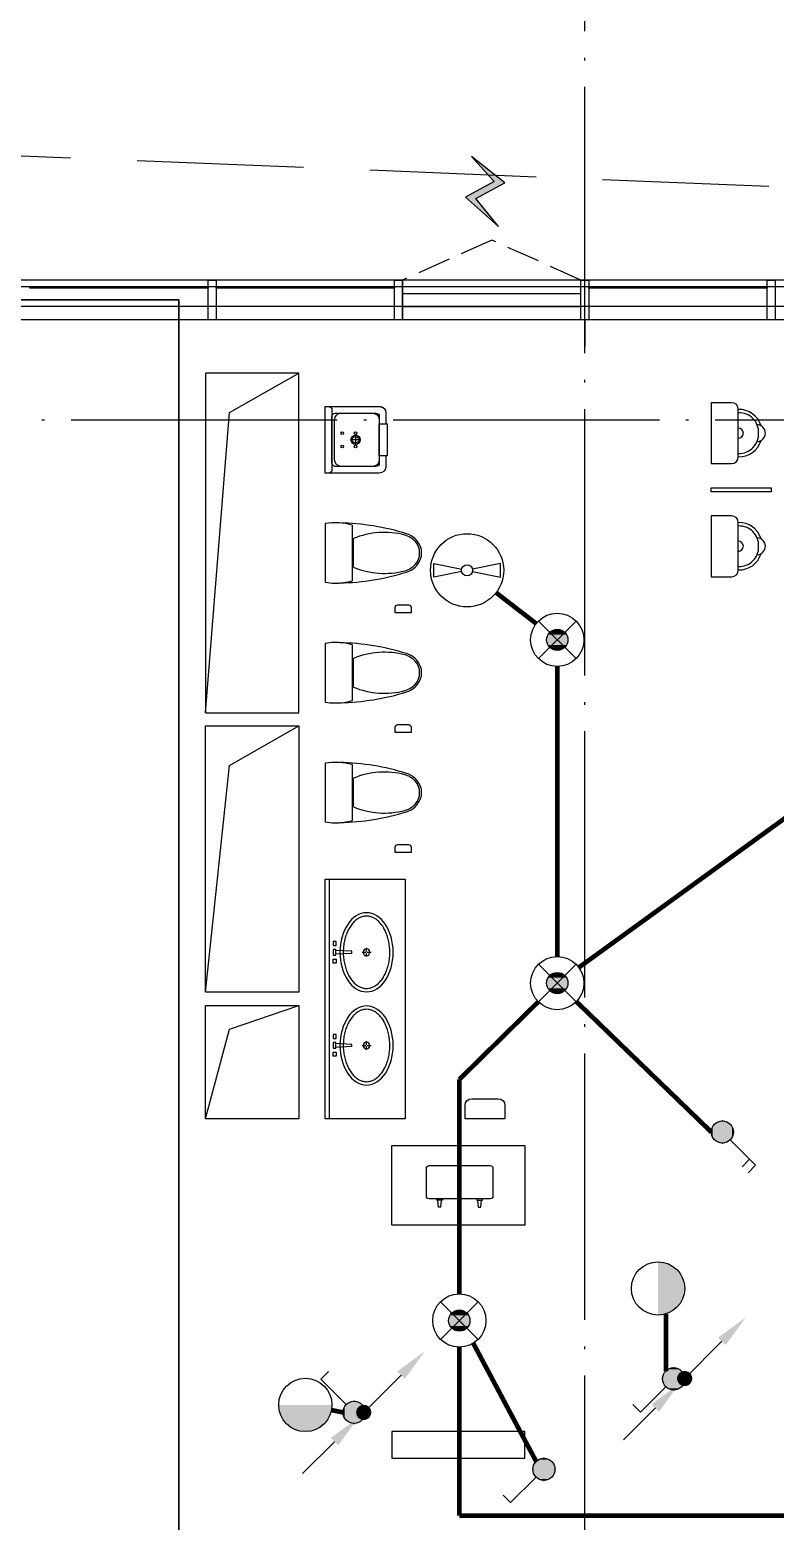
# Model space of a CAD drawing. Extents: x -2209072 to 495824, y -92434 to 572724.
# Drawn here: x 190642 to 196242, y 100027 to 111230 of the extents above; entities that cross this region are included whole.
import ezdxf
from ezdxf.enums import TextEntityAlignment as Align

# ---------------------------------------------------------------- set-up
doc = ezdxf.new("R2010")
doc.units = 0
doc.header["$LTSCALE"] = 1000
doc.header["$MEASUREMENT"] = 0
doc.linetypes.add('6#7#幕墙$0$DASH', pattern=[0.35, 0.25, -0.1])
doc.linetypes.add('X-104 6#7#平面$0$DOTE', pattern=[2.4200000000000004, 2, -0.2, 0.02, -0.2])
doc.layers.get('0').update_dxf_attribs({"linetype": 'CONTINUOUS'})
for name, color, linetype in [('6#7#幕墙$0$04-电动窗', 1, 'CONTINUOUS'), ('6#7#幕墙$0$A-C_玻璃幕墙', 140, 'CONTINUOUS'), ('6#7#幕墙$0$A-C_窗', 140, 'CONTINUOUS'), ('6#7#幕墙$0$A-O_屋面', 201, 'CONTINUOUS'), ('6#7#幕墙$0$A-TECH_结构', 21, 'CONTINUOUS'), ('6#7#幕墙$0$A-金属背板', 30, 'CONTINUOUS'), ('EQUIP-动力', 3, 'CONTINUOUS'), ('EQUIP-照明', 3, 'CONTINUOUS'), ('LWIRE', 4, 'CONTINUOUS'), ('TEL_TEXT', 3, 'CONTINUOUS'), ('WIRE-照明', 1, 'CONTINUOUS'), ('X-104 6#7#平面$0$A-C_门', 150, 'CONTINUOUS'), ('X-104 6#7#平面$0$A-I_卫-洁具', 241, 'CONTINUOUS'), ('X-104 6#7#平面$0$A-TECH_结构', 21, 'CONTINUOUS'), ('X-104 6#7#平面$0$A_AXIS-轴线', 36, 'X-104 6#7#平面$0$DOTE'), ('X-104 6#7#平面$0$A_STR-砌块墙', 121, 'CONTINUOUS')]:
    doc.layers.add(name, color=color, linetype=linetype)
doc.layers.add('X-104 6#7#平面$0$000套内', color=226, linetype='CONTINUOUS', lineweight=30, plot=False)
doc.styles.add('_TEL_DIM', font='SIMPLEX', dxfattribs={"width": 0.8, "height": 3.5, "bigfont": 'HZTXT'})
doc.styles.get("Standard").update_dxf_attribs({"font": 'gbenor.shx', "bigfont": 'gbcbig.shx'})

# ---------------------------------------------------------------- blocks, each defined once
blk = doc.blocks.new('X-104 6#7#平面$0$gvhghjjj')
at = {"layer": 'X-104 6#7#平面$0$A-TECH_结构'}
for points in [[(13950.00682878838, 16999.99594996439), (14650.01480474489, 17000.00332502926), (14650.00800873036, 19550.00736694896), (13950.00003277385, 19549.99999188409)], [(13950.00681849068, 16900.00700922073), (14650.00687061052, 16900.00708181164), (14650.00722879745, 14900.00708181168), (13950.00717667758, 14900.00700922078)], [(13950.01826961638, 14800.00700922214), (14650.01832173622, 14800.00708181305), (14650.006912779, 13950.00708181185), (13950.00686065914, 13950.00700922095)]]:
    blk.add_lwpolyline(points, close=True, dxfattribs=at)
for points in [[(13950.00651860959, 16999.99594996439), (14130.25940066457, 19253.65571291732), (14650.00683273029, 19550.00707603697)], [(13950.00746593712, 14900.00700922078), (14130.26726844013, 16603.6636186899), (14650.00691764231, 16900.00767933558)], [(13950.00714991867, 13950.00700922095), (14130.27871956583, 14621.38850454525), (14650.01836876801, 14800.007679337)]]:
    blk.add_lwpolyline(points, dxfattribs=at)
blk = doc.blocks.new('X-104 6#7#平面$0$meae')
for p, q in [((-215.039999999979, 0), (-243.7679999999818, 0)), ((-210, 5.039999999979045), (-210, 32.76000000000931)), ((-176.7359999999753, 0), (-204.9599999999627, 0)), ((-99.54815868195146, 8), (21.68149024352897, 14.3899337600451)), ((-99.54815868195146, -7.999999999941792), (-99.54815868195146, 8)), ((21.68149024352897, -14.3899337601033), (21.68149024352897, 14.3899337600451)), ((-210, -32.25599999999395), (-210, -5.039999999979045)), ((-99.54815868195146, -8.000000000058208), (21.68149024352897, -14.3899337601033))]:
    blk.add_line(p, q)
at = {"const_width": 0.8399999999999999}
blk.add_lwpolyline([(-209.5800000000163, -0.1400000000139698, -0.9999999999999999), (-210.4199999999837, -0.1400000000139698, -0.9999999999999999)], format="xyb", close=True, dxfattribs=at)
for points in [[(17.19145484233741, 81.35012003820157), (40, 81.35012003820157), (39.99999999994179, 51.35012003820157), (17.1914548422792, 51.35012003820157)], [(21.68149024352897, 21.35012003820157), (40, 21.35012003820157), (40, -21.35012003820157), (21.68149024352897, -21.35012003820157)], [(17.19145484233741, -81.35012003820157), (40, -81.35012003820157), (39.99999999994179, -51.35012003820157), (17.1914548422792, -51.35012003820157)]]:
    blk.add_lwpolyline(points, close=True)
blk.add_circle((-210, 0), 25.2)
blk.add_ellipse((-210, 0), major_axis=(0, -296.8388870928175), ratio=0.6737661697857759)
at = {"color": 8}
blk.add_open_spline([(-210, -271.838887092832), (-201.6286662275088, -271.838887092832), (-193.2556980797672, -270.8834744876949), (-176.5567826171755, -267.0318226981908), (-168.2292954665609, -264.1331208487391), (-151.7464247078751, -256.3412992825033), (-143.592075161112, -251.4461166422116), (-127.6688291439204, -239.6628589069005), (-119.9016611408442, -232.7743547918508), (-105.0053654383519, -217.100718463771), (-97.87740360945463, -208.3160983382841), (-84.50442564953119, -189.0367220979533), (-78.25994529254967, -178.5426552897552), (-66.86596525227651, -156.1005802754662), (-61.71665413689334, -144.1531549534993), (-52.68240508378949, -119.1104159536771), (-48.79751711455174, -106.0155586157343), (-42.41598126577446, -79.01830609660828), (-39.91934085072717, -65.11628590768669), (-36.39207964838715, -36.86706837144447), (-35.3614577781409, -22.5202054088586), (-34.79793056182098, 6.244822261855006), (-35.26502483320655, 20.66266644134885), (-37.68259151588427, 49.19399507466005), (-39.63306519814068, 63.30715293157846), (-44.95700291811954, 90.86129060061648), (-48.33046480413759, 104.3019146881416), (-56.39392556494568, 130.1611448710319), (-61.0838973345235, 142.5793309712317), (-71.62818411248736, 166.0733063118532), (-77.48238030000357, 177.1485642623738), (-90.15903716551838, 197.6798496269621), (-96.98112566315103, 207.1352148510632), (-111.3602107425686, 224.2113378457143), (-118.9163064261083, 231.8314545630128), (-134.510733252624, 245.1036245926516), (-142.547481424408, 250.7556368449004), (-158.868371842138, 260.0530890176306), (-167.1509793659789, 263.6999722997425), (-183.7976203592261, 269.0257272459567), (-192.162095878215, 270.7072330619558), (-208.8995512870024, 272.153067119536), (-217.2755150526064, 271.9185741905239), (-234.0031495776493, 269.526916392555), (-242.3573442720808, 267.3679324407713), (-258.9526960913208, 261.0731867576833), (-267.1936322519905, 256.9349128940958), (-283.3781850557425, 246.65468100406), (-291.3201072766096, 240.5117016318836), (-306.6623222918133, 226.2813428560039), (-314.0611830068519, 218.1942343084957), (-328.0653621423407, 200.2301868745126), (-334.6699371464783, 190.353927289194), (-346.859358667396, 169.044026111078), (-352.4439172392595, 157.6110181525), (-362.4072642970132, 133.476927122334), (-366.7859668953461, 120.7763437553076), (-374.1964356524404, 94.43610308453208), (-377.2281845823745, 80.79684587812517), (-381.8495765395346, 52.93462008907227), (-383.4392193020904, 38.71199739631265), (-385.1273327118251, 10.0537408667733), (-385.225804392132, -4.381569712015335), (-383.9285565786413, -33.08909023553133), (-382.5328362500295, -47.36097819061251), (-378.2902226594742, -75.36972922243876), (-375.4433290168527, -89.10625087702647), (-368.3874579074909, -115.6863969620317), (-364.1784936326439, -128.529630749661), (-354.5335200406262, -152.9902308470919), (-349.097582319926, -164.6071133053629), (-337.1786070214584, -186.3198765731067), (-330.6958189697471, -196.415140855941), (-316.9037533847149, -214.843760280055), (-309.5951420506462, -223.1764269854757), (-294.4000191528467, -237.9131964488188), (-286.5148495539906, -244.3169298697612), (-270.41386736813, -255.1213227973203), (-262.1997869724291, -259.5227866767091), (-245.6385630253353, -266.3373192788567), (-237.2919559226721, -268.7527736420161), (-222.6272707111784, -271.2949484957498), (-216.3134306632564, -271.838887092832), (-210, -271.838887092832)], degree=3, knots=[0, 0, 0, 0, 0.1541728099079682, 0.1541728099079682, 0.3083456198159364, 0.3083456198159364, 0.4625184297239047, 0.4625184297239047, 0.6166912396318729, 0.6166912396318729, 0.7708640495398411, 0.7708640495398411, 0.9250368594478093, 0.9250368594478093, 1.079209669355778, 1.079209669355778, 1.233382479263746, 1.233382479263746, 1.387555289171714, 1.387555289171714, 1.541728099079682, 1.541728099079682, 1.69590090898765, 1.69590090898765, 1.850073718895619, 1.850073718895619, 2.004246528803587, 2.004246528803587, 2.158419338711555, 2.158419338711555, 2.312592148619523, 2.312592148619523, 2.466764958527492, 2.466764958527492, 2.62093776843546, 2.62093776843546, 2.775110578343428, 2.775110578343428, 2.929283388251396, 2.929283388251396, 3.083456198159364, 3.083456198159364, 3.237629008067333, 3.237629008067333, 3.391801817975301, 3.391801817975301, 3.545974627883269, 3.545974627883269, 3.700147437791237, 3.700147437791237, 3.854320247699206, 3.854320247699206, 4.008493057607174, 4.008493057607174, 4.162665867515142, 4.162665867515142, 4.31683867742311, 4.31683867742311, 4.471011487331078, 4.471011487331078, 4.625184297239047, 4.625184297239047, 4.779357107147015, 4.779357107147015, 4.933529917054983, 4.933529917054983, 5.087702726962951, 5.087702726962951, 5.24187553687092, 5.24187553687092, 5.396048346778888, 5.396048346778888, 5.550221156686856, 5.550221156686856, 5.704393966594824, 5.704393966594824, 5.858566776502792, 5.858566776502792, 6.012739586410761, 6.012739586410761, 6.166912396318729, 6.166912396318729, 6.283185307179586, 6.283185307179586, 6.283185307179586, 6.283185307179586], dxfattribs=at)
blk = doc.blocks.new('X-104 6#7#平面$0$hgfasg')
for p, q in [((-209.53125, 202.5), (209.53125, 202.5)), ((107.6506163835293, 211.7636099999945), (-107.650638883526, 211.7636099999945)), ((-220.78125, 0), (220.78125, 0))]:
    blk.add_line(p, q)
blk.add_lwpolyline([(-209.53125, 202.5), (-220.9312574999931, 151.5815775000083), (-226.3893074999942, 102.226364999995), (-226.3893074999942, 50.1765075000003), (-220.78125, 0)])
for centre, radius, start, end in [((12.18639293921296, 562.4982811024092), 163.5812782416205, 110.4523908064364, 162.7522599272803), ((23.26483596065373, 555.5449209055951), 162.7261878014058, 133.1457353983645, 165.2214349415254), ((-1.124999835155904e-05, 580.3665348804789), 128.7061108459815, 46.85426460163555, 133.1457353983645), ((0, 595.1750179040682), 128.7061108459815, 69.54760919356356, 110.4523908064364), ((-12.18639293921296, 562.4982811024092), 163.5812782416205, 17.24774007271973, 69.54760919356356), ((-23.26485846065043, 555.5449209055951), 162.7261878014058, 14.77856505847465, 46.85426460163555), ((1596.893304158017, 70.5022373952088), 1822.905267548176, 162.7522599272803, 178.7776319832778), ((448.2021256943117, 443.44170022248), 602.2018211347165, 165.2214349415254, 202.6262561226716), ((-448.2021481943084, 443.44170022248), 602.2018211347165, 337.3737438773284, 14.77856505847465), ((-1596.893304158017, 70.5022373952088), 1822.905267548176, 1.222368016722242, 17.24774007271973), ((-236.25, 76.1718824999989), 463.3354349999999, 7.739946000358616, 15.82198200030497), ((-236.25, 76.1718824999989), 463.3354349999999, 350.5376780003206, 7.739946000358616)]:
    blk.add_arc(centre, radius, start, end)
blk = doc.blocks.new('X-104 6#7#平面$0$dsgdfg')
at = {"layer": 'X-104 6#7#平面$0$A_AXIS-轴线'}
for points in [[(16800.00000000012, -4500.000000000757), (16800, 60899.99999999913)], [(-4000.000000000058, 19199.99999999916), (114299.9999999999, 19199.99999999849)]]:
    blk.add_lwpolyline(points, dxfattribs=at)
blk = doc.blocks.new('X-104 6#7#平面$0$hgfd')
at = {"color": 8}
for p, q in [((-38.49999971458601, 228.000000048185), (38.50000028541399, 227.9999999518077)), ((3.335953806526959e-07, 266.5000000000036), (2.372253220528364e-07, 189.5000000000036))]:
    blk.add_line(p, q, dxfattribs=at)
for points in [[(250, -3.504792402964085e-07), (-249.9999999999927, 3.504792402964085e-07), (-249.9999994917889, 406.0000003504792, -0.4142135623732199), (-199.9999994292011, 456.0000002878987), (-119.9999994292084, 456.0000001877597), (-119.9999994166865, 466.000000187767), (120.0000005833208, 465.9999998122548), (120.0000005708062, 455.9999998122548), (200.000000570777, 455.9999997121158, -0.414213562372991), (250.0000005081893, 405.9999996495353)], [(175.000000062566, 49.99999974339516), (-174.9999999374049, 50.00000025659756, -0.4142135623730927), (-199.9999999061183, 75.00000028789145), (-199.9999995230974, 381.0000002878987, -0.414213562373095), (-174.9999994917962, 406.0000002565976), (175.0000005082111, 405.9999997434024, -0.4142135623731322), (200.0000004769245, 380.9999997121085), (200.0000000938744, 74.99999971210127, -0.4142135623730573)], [(250, -3.504792402964085e-07), (-249.9999999999927, 3.504792402964085e-07), (-249.9999999686988, 25.00000035048652, -0.4142135623730971), (-224.9999999373977, 50.00000031918535), (225.0000000625878, 49.99999968082193, -0.4142135623730932), (250.0000000313012, 24.99999964952804)]]:
    blk.add_lwpolyline(points, format="xyb", close=True)
blk.add_lwpolyline([(120.0000005708062, 455.9999998122548), (200.000000570777, 455.9999997121158, -0.414213562373095), (250.0000005081893, 405.9999996495353), (250, -3.504792402964085e-07), (-249.9999999999927, 3.504792402964085e-07), (-249.9999994917889, 406.0000003504792, -0.4142135623730929), (-199.9999994292011, 456.0000002878987), (-119.9999994292084, 456.0000001877597)], format="xyb")
blk.add_lwpolyline([(120.0000005082184, 405.9999998122476), (-119.9999994917889, 406.0000001877524), (-119.9999994166865, 466.000000187767), (120.0000005833208, 465.9999998122548)], close=True)
blk.add_lwpolyline([(150.0000000876389, 69.99999977469633), (-149.9999999123756, 70.00000022531094, -0.4142135623730976), (-199.9999998497879, 120.0000002878915), (-199.9999995543913, 356.0000002878842, -0.414213562373095), (-149.9999994918035, 406.0000002253037), (150.0000005081965, 405.9999997746963, -0.414213562373095), (200.0000004456087, 355.9999997121085), (200.0000001502194, 119.9999997121231, -0.4142135623731096)], format="xyb", close=True, dxfattribs=at)
for centre, radius in [((-49.99999971457146, 228.0000000625914), 10), ((2.854139893315732e-07, 228.0000000000036), 35), ((50.00000028542127, 227.9999999374159), 10), ((-49.99999983975431, 128.0000000625841), 10), ((50.00000016025297, 127.9999999374159), 10)]:
    blk.add_circle(centre, radius)
blk.add_circle((2.854139893315732e-07, 228.0000000000036), 25, dxfattribs=at)
blk = doc.blocks.new('X-104 6#7#平面$0$esafrg')
at = {"layer": 'X-104 6#7#平面$0$A-TECH_结构'}
blk.add_lwpolyline([(0, 21299.99999999962), (0, 0), (51799.99999999953, 0), (51799.99999999953, 21299.99999999962)], close=True, dxfattribs=at)
blk = doc.blocks.new('X-104 6#7#平面$0$dsfg')
at = {"layer": 'X-104 6#7#平面$0$A-I_卫-洁具', "ltscale": 0.1}
for p, q in [((-148.2067023912095, -464.9394409854285), (-154.5966361512546, -411.1732745558111)), ((-125.8167686311062, -411.1732745558111), (-154.5966361512546, -411.1732745558111)), ((-132.2067023911513, -464.9394409854285), (-125.8167686311062, -411.1732745558111)), ((151.7932976087322, -464.9394409854285), (145.4033638486871, -411.1732745558111)), ((145.4033638486871, -411.1732745558111), (174.1832313688355, -411.1732745558111)), ((167.7932976087905, -464.9394409854285), (174.1832313688355, -411.1732745558111)), ((-132.2067023912678, -464.9394409854285), (-148.2067023912095, -464.9394409854285)), ((151.7932976088487, -464.9394409854285), (167.7932976087905, -464.9394409854285))]:
    blk.add_line(p, q, dxfattribs=at)
for points in [[(-499.9999923167052, 0), (499.9999923167052, 0), (499.9999923167052, -600.000322500302), (-499.9999923167052, -600.000322500302)], [(-161.5568224294111, -411.1732745558111), (-161.5568224294111, -402.0140196775756), (-118.856582353008, -402.0140196775756), (-118.856582353008, -411.1732745558111)], [(181.143417646992, -411.1732745558111), (181.143417646992, -402.0140196775756), (138.4431775705889, -402.0140196775756), (138.4431775705889, -411.1732745558111)]]:
    blk.add_lwpolyline(points, close=True, dxfattribs=at)
blk.add_lwpolyline([(259.7932976087905, -172.0140196775756), (259.7932976087905, -382.0140196775756, -0.414213562373095), (239.7932976087905, -402.0140196775756), (-220.2067023912095, -402.0140196775756, -0.4142135623731127), (-240.2067023912095, -382.0140196775756), (-240.206702391195, -172.0140196775756, -0.4142135623730765), (-220.206702391195, -152.0140196775756), (239.7932976087905, -152.0140196775756, -0.414213562373095)], format="xyb", close=True, dxfattribs=at)
blk = doc.blocks.new('X-104 6#7#平面$0$A-toilet-F2$0$A-toilet-F3$0$xb')
for p, q in [((-228.5999999991618, 152.3999999994412), (-228.6000000010245, 9.313225746154785e-10)), ((177.7999999998137, 203.2000000000698), (-177.7999999993481, 203.1999999994878)), ((228.6000000010245, -9.313225746154785e-10), (228.6000000005588, 152.3999999997905)), ((-228.6000000010245, 9.313225746154785e-10), (228.6000000010245, -9.313225746154785e-10))]:
    blk.add_line(p, q)
for centre, radius, start, end in [((-6.349999998696148, 209.549999998766), 171.56755229355, 106.6068803142738, 182.1210963969083), ((-6.349999998696148, 209.549999998766), 146.16755229355, 87.87890362284142, 182.1210963969083), ((9.313225746154785e-10, 342.8999999993248), 63.50000000000001, 1.07073087239469, 178.9292691276053), ((6.350000001490116, 209.549999998766), 146.16755229355, 357.8789036030917, 92.12109637715858), ((6.350000001490116, 209.549999998766), 171.56755229355, 357.8789036030917, 73.39311968572625), ((1.396983861923218e-09, 203.1999999987893), 38.1, 0, 180), ((-177.7999999993481, 152.3999999992084), 50.8, 90, 180), ((177.8000000002794, 152.3999999997905), 50.8, 0, 90)]:
    blk.add_arc(centre, radius, start, end)
blk = doc.blocks.new('6#7#幕墙$0$$TCHSYS$WIN2D')
for p, q in [((-0.5, 0.5), (0.5, 0.5)), ((-0.5, 0.5), (-0.4999999999999999, -0.5)), ((0.5, 0.5), (0.4999999999999998, -0.5)), ((0.5, 0.1666666666666666), (-0.5, 0.1666666666666666)), ((0.5, -0.1666666666666667), (-0.5, -0.1666666666666667)), ((-0.4999999999999999, -0.5), (0.5, -0.5))]:
    blk.add_line(p, q)
blk = doc.blocks.new('6#7#幕墙$0$开启扇')
at = {"layer": '6#7#幕墙$0$04-电动窗'}
h = blk.add_hatch(color=1, dxfattribs=at)
h.dxf.hatch_style = 1
h.paths.add_polyline_path([(821.6062940545053, 978.427971974045), (650.8488076965987, 789.7622141640757), (867.35250232217, 672.4239701773629), (619.2655377878946, 452.7957594048355), (787.9690910027966, 662.5106454425556), (571.4653963772253, 779.8488894292684)])
at = {"layer": '6#7#幕墙$0$04-电动窗', "color": 1}
blk.add_lwpolyline([(821.6062940545053, 978.427971974045), (650.8488076965987, 789.7622141640757), (867.35250232217, 672.4239701773629), (619.2655377878946, 452.7957594048355), (787.9690910027966, 662.5106454425556), (571.4653963772253, 779.8488894292684), (821.6062940545053, 978.427971974045)], close=True, dxfattribs=at)
at = {"layer": '6#7#幕墙$0$A-C_窗', "linetype": '6#7#幕墙$0$DASH'}
blk.add_lwpolyline([(0, 49.99999999714782), (669.9999999999964, 349.9999999971478), (1340, 49.99999999714782)], dxfattribs=at)
at = {"layer": '6#7#幕墙$0$A-C_窗', "xscale": -1340, "yscale": 300, "zscale": 1340, "rotation": 180}
blk.add_blockref('6#7#幕墙$0$$TCHSYS$WIN2D', (670, -100), dxfattribs=at)
blk = doc.blocks.new('6#7#幕墙')
at = {"layer": '6#7#幕墙$0$A-C_玻璃幕墙'}
blk.add_lwpolyline([(177012.0235199615, 109350.0204729496), (177012.0235199615, 87450.00682431013), (229412.0235199612, 87450.00682431024), (229412.0235199613, 109350.0068243099), (177012.0235199615, 109350.0068243098)], dxfattribs=at)
for points in [[(191982.0235199342, 109350.0068243098), (192042.0235199342, 109350.0068243098), (192042.0235199345, 109049.9931757514), (191982.0235199345, 109049.9931757514)], [(193382.0235199342, 109350.0068243098), (193442.0235199342, 109350.0068243098), (193442.0235199345, 109049.9931757514), (193382.0235199345, 109049.9931757514)], [(194782.023519934, 109350.0068243098), (194842.023519934, 109350.0068243098), (194842.0235199345, 109049.9931757514), (194782.0235199345, 109049.9931757514)], [(196182.023519934, 109350.0068243098), (196242.023519934, 109350.0068243098), (196242.0235199345, 109049.9931757514), (196182.0235199345, 109049.9931757514)], [(177062.0235199615, 109300.0068243098), (177062.0235199615, 87500.00682431013), (229362.0235199611, 87500.00682431024), (229362.0235199613, 109300.0068243099)], [(177212.0235199615, 109150.0068243098), (177212.0235199615, 87650.00682431013), (229212.0235199611, 87650.00682431024), (229212.0235199613, 109150.0068243099)]]:
    blk.add_lwpolyline(points, close=True, dxfattribs=at)
at = {"layer": '6#7#幕墙$0$A-O_屋面', "linetype": '6#7#幕墙$0$DASH', "ltscale": 5}
blk.add_lwpolyline([(213680.4288032954, 109350.0068243065), (174412.0235199528, 110930.0068242995), (174412.0235199528, 86150.00682429949), (214712.023519951, 86150.00682429943), (214712.023519951, 87450.01048181727)], dxfattribs=at)
at = {"layer": '6#7#幕墙$0$A-TECH_结构'}
blk.add_lwpolyline([(177312.0235199615, 109050.0068243098), (177312.0235199615, 87750.00682431013), (229112.0235199611, 87750.00682431024), (229112.0235199613, 109050.0068243099)], close=True, dxfattribs=at)
at = {"layer": '6#7#幕墙$0$A-金属背板'}
for points in [[(191982.1839800604, 109300.0082228171), (191982.1839800604, 109290.0082228171), (190642.0394441711, 109290.0082228175), (190642.0394441711, 109300.0082228176)], [(193382.1839800604, 109300.0082228188), (193382.1839800604, 109290.0082228187), (192042.0394441711, 109290.0082228191), (192042.0394441711, 109300.0082228192)], [(196182.1839800603, 109300.0082228231), (196182.1839800603, 109290.008222823), (194842.039444171, 109290.0082228235), (194842.039444171, 109300.0082228236)]]:
    blk.add_lwpolyline(points, close=True, dxfattribs=at)
at = {"layer": '6#7#幕墙$0$A-C_玻璃幕墙', "xscale": -1, "rotation": 359.9999999999999}
blk.add_blockref('6#7#幕墙$0$开启扇', (194782.0235202486, 109299.9931756277), dxfattribs=at)
blk = doc.blocks.new('X-104 6#7#平面')
at = {"layer": 'X-104 6#7#平面$0$000套内'}
blk.add_lwpolyline([(201061.919637773, 98700.1160142744), (191761.9200661982, 98700.11601427112), (191761.9200661982, 98700.11601427112), (191761.9200661982, 98700.11601427112), (191761.9190612152, 109200.1159410489), (177161.9135717221, 109200.1159743015), (177161.9135717221, 87600.1159742972), (229261.9204135401, 87600.11597430089), (229261.9203785917, 94350.1292294391), (204911.9195544901, 94350.12922943813), (204911.9195894392, 98700.11601427481), (202861.9196377604, 98700.12283854195), (202861.9196377589, 98200.10919000038), (201061.9196377714, 98200.1091899776), (201061.919637773, 98700.1160142744)], dxfattribs=at)
at = {"layer": 'X-104 6#7#平面$0$A-C_门'}
blk.add_lwpolyline([(193361.9266099751, 100500.1295650656), (194361.9266099759, 100500.1295679245), (194361.9266099759, 100700.1296570887), (193361.9266099751, 100700.1296542298)], close=True, dxfattribs=at)
at = {"layer": 'X-104 6#7#平面$0$A-I_卫-洁具', "ltscale": 0.1}
blk.add_lwpolyline([(195761.9265447699, 107790.1303235162), (196211.9265447699, 107790.1303235162), (196211.9265455737, 107760.1303352158), (195761.9265454852, 107760.1303231586), (195761.9265447699, 107790.1303235162)], dxfattribs=at)
at = {"layer": 'X-104 6#7#平面$0$A-I_卫-洁具'}
for points in [[(193406.912301195, 106910.1312540777), (193486.912301195, 106910.1312540777, -0.414213562373095), (193506.912301195, 106890.1312540777), (193506.912301195, 106850.1312540777), (193386.912301195, 106850.1312540777), (193386.912301195, 106890.1312540777, -0.414213562373095)], [(193406.912301195, 106010.1312540776), (193486.912301195, 106010.1312540776, -0.414213562373095), (193506.912301195, 105990.1312540776), (193506.912301195, 105950.1312540776), (193386.912301195, 105950.1312540776), (193386.912301195, 105990.1312540776, -0.414213562373095)], [(193406.912301195, 105110.1312540776), (193486.912301195, 105110.1312540776, -0.414213562373095), (193506.912301195, 105090.1312540776), (193506.912301195, 105050.1312540776), (193386.912301195, 105050.1312540776), (193386.912301195, 105090.1312540776, -0.414213562373095)], [(193961.9121793086, 103200.1247650749), (194161.9121793086, 103200.1247650749, -0.414213562373095), (194211.9121793086, 103150.1247650749), (194211.9121793086, 103050.1247650749), (193911.9121793086, 103050.1247650749), (193911.9121793086, 103150.1247650749, -0.414213562373095)]]:
    blk.add_lwpolyline(points, format="xyb", close=True, dxfattribs=at)
blk.add_lwpolyline([(192891.9130708697, 104850.1250791739), (192891.9123290362, 103050.1247564983), (192861.9123290362, 103050.1247564983), (192861.9123290358, 104850.1251468139), (192891.9130708697, 104850.125147205)], dxfattribs=at)
at = {"layer": 'X-104 6#7#平面$0$A-I_卫-洁具', "ltscale": 0.1}
blk.add_lwpolyline([(192861.9264469225, 103050.1300518403), (192861.9264469225, 104850.1300518403), (193461.9264469224, 104850.1300518403), (193461.9264469224, 103050.1300518403)], close=True, dxfattribs=at)
at = {"layer": 'X-104 6#7#平面$0$A_STR-砌块墙'}
blk.add_line((194811.9271387933, 109050.102653002), (194811.9271392772, 108850.1299609668), dxfattribs=at)
for name, p in [('6#7#幕墙', (0, 0)), ('X-104 6#7#平面$0$dsgdfg', (178011.9014389009, 89100.14331225841))]:
    blk.add_blockref(name, p)
at = {"layer": 'X-104 6#7#平面$0$A-I_卫-洁具', "ltscale": 0.1}
for name, p, rotation in [('X-104 6#7#平面$0$hgfd', (192861.9265219487, 108150.1299158883), 270.0000000000738), ('X-104 6#7#平面$0$A-toilet-F2$0$A-toilet-F3$0$xb', (195761.9265451275, 108200.1303233374), 270), ('X-104 6#7#平面$0$A-toilet-F2$0$A-toilet-F3$0$xb', (195761.9265451275, 107350.1303233374), 270)]:
    blk.add_blockref(name, p, dxfattribs=dict(at, rotation=rotation))
at = {"layer": 'X-104 6#7#平面$0$A-I_卫-洁具', "ltscale": 0.1, "extrusion": (0, 0, -1), "xscale": -1, "zscale": -1, "rotation": 90}
for p in [(-192861.9265219487, 107300.1299158883), (-192861.9265219487, 106400.1299158883), (-192861.9265219487, 105500.1299158883)]:
    blk.add_blockref('X-104 6#7#平面$0$hgfasg', p, dxfattribs=at)
at = {"layer": 'X-104 6#7#平面$0$A-I_卫-洁具', "ltscale": 0.1, "xscale": -1}
for p in [(192961.9264469224, 104300.1300518401), (192961.9264483518, 103600.1300518401)]:
    blk.add_blockref('X-104 6#7#平面$0$meae', p, dxfattribs=at)
at = {"layer": 'X-104 6#7#平面$0$A-I_卫-洁具', "ltscale": 0.1}
blk.add_blockref('X-104 6#7#平面$0$dsfg', (193861.9264844822, 102850.1300447965), dxfattribs=at)
at = {"layer": 'X-104 6#7#平面$0$A-TECH_结构'}
blk.add_blockref('X-104 6#7#平面$0$gvhghjjj', (178011.9196377592, 89100.12283854294), dxfattribs=at)
at = {"layer": 'X-104 6#7#平面$0$A_STR-砌块墙'}
blk.add_blockref('X-104 6#7#平面$0$esafrg', (177311.9203960663, 87750.12283854658), dxfattribs=at)
blk = doc.blocks.new('$equip$00001151')
blk.add_circle((0, 0.5), 0.5)
for points in [[(0.4330127085668209, 0.2500000115614966), (-0.4330126952190767, 0.2499999884385034), (0.5, 0.5000000133477442), (-0.5, 0.4999999866522558)], [(0.2500000115578587, 0.0669873047809233), (-0.2499999884421413, 0.06698729143317905), (0.4330127085668209, 0.2500000115614966), (-0.4330126952190767, 0.2499999884385034)], [(1.334774424321949e-08, 0), (1.334774424321949e-08, 0), (0.2500000115578587, 0.0669873047809233), (-0.2499999884421413, 0.06698729143317905)]]:
    blk.add_solid(points)
at = {"flags": 9}
blk.add_attdef('A', (0, 0), '', height=2e-05, dxfattribs=at)
blk = doc.blocks.new('$equip$00001962')
for p, q in [((0.1473139127519971, 0.3556472460822988), (0.625000000003638, 0.8333333333339397)), ((0.625000000003638, 0.8333333333339397), (0.7664213562420628, 0.6919119770955149))]:
    blk.add_line(p, q)
blk.add_circle((3.637978807091713e-12, 0.2083333333339397), 0.2083333333334168)
for p in [(1.091393642127514e-11, 0.4166666666660603), (-0.2083333333284827, 0.2083333333375776), (1.091393642127514e-11, 0), (0.2083333333393966, 0.2083333333375776)]:
    blk.add_point(p)
for points in [[(-0.1804219591176661, 0.312500000001819), (0.1804219591249421, 0.312500000001819), (-0.2083333333284827, 0.2083333333339397), (0.2083333333357587, 0.2083333333339397)], [(-0.1041666666642413, 0.3887552924552438), (0.1041666666715173, 0.3887552924552438), (-0.1804219591176661, 0.312500000001819), (0.1804219591249421, 0.312500000001819)], [(3.637978807091713e-12, 0.4166666666660603), (3.637978807091713e-12, 0.4166666666660603), (-0.1041666666642413, 0.3887552924552438), (0.1041666666715173, 0.3887552924552438)], [(-0.1804219591176661, 0.1041666666660603), (0.1804219591249421, 0.1041666666660603), (-0.2083333333284827, 0.2083333333339397), (0.2083333333357587, 0.2083333333339397)], [(-0.1041666666642413, 0.02791137421263556), (0.1041666666715173, 0.02791137421263556), (-0.1804219591176661, 0.1041666666660603), (0.1804219591249421, 0.1041666666660603)], [(3.637978807091713e-12, 1.818989403545856e-12), (3.637978807091713e-12, 1.818989403545856e-12), (-0.1041666666642413, 0.02791137421263556), (0.1041666666715173, 0.02791137421263556)]]:
    blk.add_solid(points)
at = {"layer": 'TEL_TEXT', "style": '_TEL_DIM', "flags": 1}
blk.add_attdef('A', text='', height=2e-05, dxfattribs=at).set_placement((0, 0), align=Align.MIDDLE_CENTER)
blk = doc.blocks.new('$TelecSys$00000081')
for p, q in [((0.1041666666678793, 0.1041666666660603), (0.1041666666678793, 0.1041666666660603)), ((-0.1041666666678793, -0.1041666666660603), (-0.1041666666678793, -0.1041666666660603)), ((-1.150000000001455, -1.149999999999636), (-0.5499999999992724, -0.5499999999992724))]:
    blk.add_line(p, q)
at = {"const_width": 0.1425}
blk.add_lwpolyline([(0.07125000000087311, 0, 1), (-0.07125000000087311, 0, 1)], format="xyb", close=True, dxfattribs=at)
blk.add_solid([(-0.6199999999989814, -0.4799999999995634), (-0.4799999999995634, -0.6200000000008004), (-0.09999999999854481, -0.1000000000003638)])
at = {"width": 0.8, "flags": 9}
blk.add_attdef('A', (0, 0), '', height=2e-05, rotation=180, dxfattribs=at)
blk = doc.blocks.new('$TelecSys$00000079')
for p, q in [((0.7000000000007276, 0.7000000000007276), (0, 0)), ((0.1041666666678793, 0.1041666666660603), (0.1041666666678793, 0.1041666666660603)), ((-0.1041666666678793, -0.1041666666660603), (-0.1041666666678793, -0.1041666666660603))]:
    blk.add_line(p, q)
at = {"const_width": 0.1425}
blk.add_lwpolyline([(-0.07125000000087311, 0, 1), (0.07125000000087311, 0, 1)], format="xyb", close=True, dxfattribs=at)
blk.add_solid([(0.6300000000010186, 0.7700000000004366), (0.7700000000004366, 0.6299999999991996), (1.150000000001455, 1.149999999999636)])
at = {"width": 0.8, "flags": 9}
blk.add_attdef('A', (0, 0), '', height=2e-05, dxfattribs=at)
blk = doc.blocks.new('$equip$00001149')
for p, q in [((-0.353553390592424, 0.353553390592424), (0.353553390592424, -0.353553390592424)), ((0.353553390592424, 0.353553390592424), (-0.353553390592424, -0.353553390592424))]:
    blk.add_line(p, q)
for radius in [0.5, 0.2]:
    blk.add_circle((0, 0), radius)
for points in [[(-0.1732050807586347, 0.09999999999854481), (0.1732050807586347, 0.09999999999854481), (-0.2000000000007276, 0), (0.2000000000007276, 0)], [(-0.1732050807586347, -0.09999999999854481), (0.1732050807586347, -0.09999999999854481), (-0.2000000000007276, 0), (0.2000000000007276, 0)], [(-0.09999999999854481, 0.1732050807586347), (0.09999999999854481, 0.1732050807586347), (-0.1732050807586347, 0.09999999999854481), (0.1732050807586347, 0.09999999999854481)], [(0, 0.2000000000007276), (0, 0.2000000000007276), (-0.09999999999854481, 0.1732050807586347), (0.09999999999854481, 0.1732050807586347)], [(-0.09999999999854481, -0.1732050807586347), (0.09999999999854481, -0.1732050807586347), (-0.1732050807586347, -0.09999999999854481), (0.1732050807586347, -0.09999999999854481)], [(0, -0.2000000000007276), (0, -0.2000000000007276), (-0.09999999999854481, -0.1732050807586347), (0.09999999999854481, -0.1732050807586347)]]:
    blk.add_solid(points)
at = {"flags": 9}
blk.add_attdef('A', (0, 0), '', height=2e-05, dxfattribs=at)
blk = doc.blocks.new('$equip$00001304')
for p, q in [((-0.625, -0.1302083333357587), (-0.625, 0.1302083333357587)), ((-0.625, 0.1302083333357587), (-0.1019771270548517, 0.02124523480597418)), ((0.625, 0.1302083333357587), (0.1019771270548517, 0.02124523480597418)), ((0.625, -0.1302083333357587), (0.625, 0.1302083333357587)), ((-0.1019771270548517, -0.02124523480597418), (-0.625, -0.1302083333357587)), ((0.1019771270548517, -0.02124523480597418), (0.625, -0.1302083333357587))]:
    blk.add_line(p, q)
for radius in [0.6875, 0.1041666666666797]:
    blk.add_circle((0, 0), radius)
at = {"flags": 9}
blk.add_attdef('A', (0, 0), '', height=2e-05, dxfattribs=at)
blk = doc.blocks.new('$equip$00001963')
for p, q in [((0.1473139127447212, 0.3556472460822988), (0.624999999996362, 0.8333333333339397)), ((0.5118629150056222, 0.7201962483431998), (0.653284271244047, 0.578774892108413)), ((0.624999999996362, 0.8333333333339397), (0.7664213562347868, 0.6919119770955149))]:
    blk.add_line(p, q)
blk.add_circle((-3.637978807091713e-12, 0.2083333333339397), 0.2083333333334168)
for p in [(0, 0.4166666666660603), (-0.2083333333393966, 0.2083333333375776), (0, 0), (0.2083333333284827, 0.2083333333375776)]:
    blk.add_point(p)
for points in [[(-0.1804219591249421, 0.312500000001819), (0.1804219591176661, 0.312500000001819), (-0.2083333333357587, 0.2083333333339397), (0.2083333333284827, 0.2083333333339397)], [(-0.1041666666715173, 0.3887552924552438), (0.1041666666642413, 0.3887552924552438), (-0.1804219591249421, 0.312500000001819), (0.1804219591176661, 0.312500000001819)], [(-3.637978807091713e-12, 0.4166666666660603), (-3.637978807091713e-12, 0.4166666666660603), (-0.1041666666715173, 0.3887552924552438), (0.1041666666642413, 0.3887552924552438)], [(-0.1804219591249421, 0.1041666666660603), (0.1804219591176661, 0.1041666666660603), (-0.2083333333357587, 0.2083333333339397), (0.2083333333284827, 0.2083333333339397)], [(-0.1041666666715173, 0.02791137421263556), (0.1041666666642413, 0.02791137421263556), (-0.1804219591249421, 0.1041666666660603), (0.1804219591176661, 0.1041666666660603)], [(-3.637978807091713e-12, 1.818989403545856e-12), (-3.637978807091713e-12, 1.818989403545856e-12), (-0.1041666666715173, 0.02791137421263556), (0.1041666666642413, 0.02791137421263556)]]:
    blk.add_solid(points)
at = {"layer": 'TEL_TEXT', "style": '_TEL_DIM', "flags": 1}
blk.add_attdef('A', text='', height=2e-05, dxfattribs=at).set_placement((0, 0), align=Align.MIDDLE_CENTER)

msp = doc.modelspace()

# ---------------------------------------------------------------- linework, layer by layer
at = {"layer": 'WIRE-照明', "linetype": 'Continuous', "const_width": 35}
for points in [[(194446.3810868066, 106769.4582271817), (194145.17429031, 107001.7494749056)], [(194604.7548993588, 106447.3200452004), (194604.7548993588, 104268.5899601739)], [(196604.2349476937, 105516.7529241154), (194766.7331782259, 104185.9059317005)], [(193868.7245259233, 103344.7257547168), (194462.1599464627, 103928.3520216246)], [(195762.0046770792, 102950.0278680514), (194748.5595722156, 103929.5927801143)], [(193868.7245259233, 101734.1282587448), (193868.7245259233, 103344.7257547168)], [(195422.3840729938, 101152.8614189088), (195422.3840729938, 101584.3595222864)], [(193868.7245259233, 101334.1282587448), (193868.7245259233, 100068.1439302726)], [(193973.4388679495, 101363.7319366776), (194447.2970408379, 100473.6117096455)], [(192908.210299473, 100861.2538753872), (192995.3380405167, 100844.035944073)], [(196370.9890939491, 100068.1439302726), (193868.7245259233, 100068.1439302726)]]:
    msp.add_lwpolyline(points, dxfattribs=at)

# ---------------------------------------------------------------- block references
msp.add_blockref('X-104 6#7#平面', (0, 0))
at = {"layer": 'EQUIP-动力', "xscale": 400, "yscale": 400, "zscale": 400}
msp.add_blockref('$equip$00001304', (193927.4102980508, 107169.6894751299), dxfattribs=at)
at = {"layer": 'EQUIP-照明', "xscale": 400, "yscale": 400, "zscale": 400}
for name, p in [('$equip$00001149', (194604.7548993588, 106647.3200452004)), ('$equip$00001149', (194604.7548993588, 104068.5899601739)), ('$equip$00001149', (193868.7245259233, 101534.1282587448)), ('$equip$00001151', (192712.0047683223, 100700.0274430058))]:
    msp.add_blockref(name, p, dxfattribs=at)
for name, p, rotation in [('$equip$00001963', (195762.0046770792, 102950.0278680514), 270), ('$equip$00001151', (195562.0046938751, 101775.0276385965), 90), ('$equip$00001962', (195479.3017981531, 101179.2770270846), 180), ('$equip$00001962', (193162.0047071831, 100844.0359440687), 90), ('$equip$00001962', (194504.2147659972, 100500.0273178213), 180)]:
    msp.add_blockref(name, p, dxfattribs=dict(at, rotation=rotation))
at = {"layer": 'LWIRE', "xscale": 400, "yscale": 400, "zscale": 400}
for name, p in [('$TelecSys$00000079', (195562.0047035486, 101098.2964828383)), ('$TelecSys$00000079', (193150.8401574981, 100844.0359440701)), ('$TelecSys$00000081', (195562.0047035486, 101098.2964828383)), ('$TelecSys$00000081', (193150.8401574981, 100844.0359440701))]:
    msp.add_blockref(name, p, dxfattribs=at)

doc.saveas('drawing.dxf')
